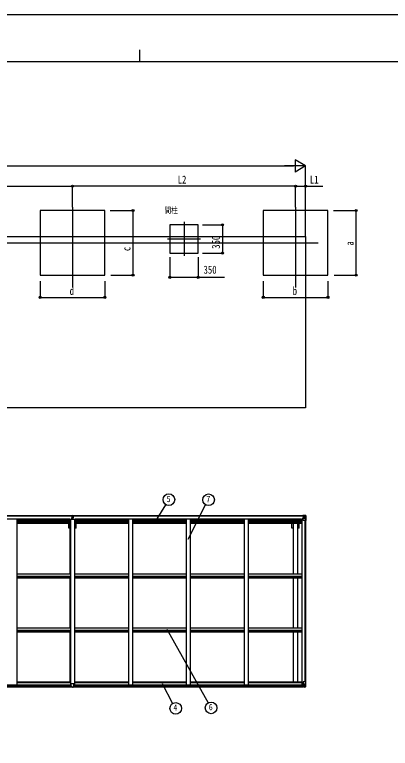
# Model space of a CAD drawing. Units: millimetres, scale not verified. Extents: x -12615 to 12615, y -8910 to 8910.
# Drawn here: x -1558 to 3090, y -163 to 8910 of the extents above; entities that cross this region are included whole.
import ezdxf
from ezdxf.enums import TextEntityAlignment as Align

# ---------------------------------------------------------------- set-up
doc = ezdxf.new("R2010")
doc.units = ezdxf.units.MM
doc.header["$LTSCALE"] = 40
for name, color, linetype in [('0-2_USER1', 3, 'Continuous'), ('0-3_YKK_12', 2, 'Continuous'), ('0-4_YKK_13', 4, 'Continuous'), ('0-5_YKK_A1', 4, 'Continuous'), ('0-6_YKK_D', 6, 'Continuous'), ('0-7_YKK_ZWAK', 7, 'Continuous')]:
    doc.layers.add(name, color=color, linetype=linetype)
doc.styles.add('ＭＳ ゴシック', font='')
doc.styles.get('ＭＳ ゴシック').set_extended_font_data('MS Gothic')

msp = doc.modelspace()

# ---------------------------------------------------------------- linework, layer by layer
at = {"layer": '0-3_YKK_12'}
for p, q in [((-841.89, 6529.27), (-841.89, 5534.1)), ((1918.11, 6529.27), (1918.11, 5534.1)), ((538.11, 6348.3), (538.11, 5925.68)), ((-3986.85, 6089.19), (2196.25, 6089.19)), ((334.38, 6136.99), (741.84, 6136.99))]:
    msp.add_line(p, q, dxfattribs=at)
at = {"layer": '0-4_YKK_13'}
for p, q in [((-850.39, 2685.84), (-843.39, 2685.91)), ((-850.39, 2684.47), (-843.39, 2684.41)), ((-850.39, 2672.79), (-850.39, 2683.97)), ((-848.39, 2716.91), (-843.55, 2717.2)), ((-848.39, 2713.9), (-848.39, 2716.91)), ((-843.39, 2714.21), (-848.39, 2713.9)), ((-848.39, 2712.41), (-848.39, 2713.9)), ((-848.39, 2712.41), (-848.39, 2711.21)), ((-848.39, 2711.21), (-848.39, 2710.96)), ((-848.39, 2711.21), (-847.39, 2711.19)), ((-848.39, 2710.96), (-848.39, 2700.88)), ((-848.39, 2710.96), (-847.39, 2710.94)), ((-848.39, 2700.15), (-848.39, 2700.88)), ((-848.39, 2700.88), (-847.39, 2700.86)), ((-848.39, 2700.15), (-847.39, 2700.15)), ((-848.39, 2700.15), (-848.39, 2685.86)), ((-847.39, 2711.41), (-843.39, 2711.41)), ((-847.39, 2709.57), (-847.39, 2711.41)), ((-847.39, 2709.57), (-843.39, 2709.5)), ((-847.39, 2705.97), (-847.39, 2709.57)), ((-847.39, 2705.97), (-843.39, 2705.91)), ((-847.39, 2685.87), (-847.39, 2705.97)), ((-847.39, 2697.74), (-843.39, 2697.7)), ((-843.55, 2717.2), (-841.89, 2717.3)), ((-841.89, 2714.3), (-843.39, 2714.21)), ((-843.39, 2711.41), (-843.39, 2714.21)), ((-843.39, 2711.41), (-843.39, 2695.58)), ((-843.39, 2700.69), (-840.39, 2700.69)), ((-843.39, 2693.62), (-843.39, 2695.58)), ((-843.39, 2693.62), (-840.39, 2693.62)), ((-843.39, 2683.98), (-843.39, 2693.62)), ((-843.39, 2683.98), (-840.39, 2683.98)), ((-843.39, 2676.91), (-843.39, 2683.98)), ((-843.39, 2676.91), (-840.39, 2676.91)), ((-843.39, 2676.91), (-843.39, 2672.79)), ((-841.89, 2717.3), (-841.89, 2714.3)), ((-835.39, 2713.9), (-841.89, 2714.3)), ((-840.39, 2711.41), (-836.39, 2711.41)), ((-840.39, 2711.41), (-840.39, 2695.58)), ((-840.39, 2709.5), (-836.39, 2709.5)), ((-840.39, 2697.7), (-836.39, 2697.7)), ((-840.39, 2693.62), (-840.39, 2695.58)), ((-840.39, 2683.98), (-840.39, 2693.62)), ((-833.39, 2685.34), (-840.39, 2685.41)), ((-840.39, 2676.91), (-840.39, 2683.98)), ((-840.39, 2676.91), (-840.39, 2672.79)), ((-836.39, 2709.5), (-836.39, 2711.41)), ((-836.39, 2711.16), (-835.39, 2711.17)), ((-836.39, 2710.91), (-835.39, 2710.92)), ((-836.39, 2685.87), (-836.39, 2705.91)), ((-836.39, 2700.83), (-835.39, 2700.84)), ((-836.39, 2700.15), (-835.39, 2700.15)), ((-835.39, 2712.41), (-835.39, 2713.9)), ((-835.39, 2712.41), (-835.39, 2711.17)), ((-835.39, 2700.15), (-835.39, 2700.84)), ((-835.39, 2700.15), (-835.39, 2685.86)), ((-833.39, 2684.47), (-833.39, 2685.34)), ((-833.39, 2672.79), (-833.39, 2683.97)), ((2004.11, 2711.84), (2004.11, 2712.76)), ((2005.11, 2711.84), (2004.11, 2711.84)), ((2004.11, 2711.84), (2004.11, 2710.27)), ((2004.11, 2710.16), (2004.11, 2710.27)), ((2005.11, 2712.76), (2005.11, 2711.84)), ((2010.11, 2711.84), (2005.11, 2711.84)), ((2005.61, 2689.01), (2006.61, 2689.02)), ((2005.61, 2672.79), (2005.61, 2689.01)), ((2006.61, 2687.28), (2005.61, 2687.29)), ((2005.61, 2677.14), (2010.11, 2677.14)), ((2010.66, 2689.05), (2006.61, 2689.02)), ((2010.31, 2715.34), (2008.62, 2714.91)), ((2010.11, 2710.23), (2010.11, 2711.84)), ((2010.11, 2710.23), (2020.11, 2710.14)), ((2010.11, 2655.14), (2010.11, 2688.24)), ((2034.11, 2680.81), (2010.11, 2680.81)), ((2010.31, 2715.34), (2010.61, 2715.34)), ((2010.61, 2715.34), (2010.61, 2714.91)), ((2021.29, 2690.78), (2010.94, 2689.13)), ((2010.94, 2688.5), (2021.29, 2690.15)), ((2010.94, 2689.13), (2010.94, 2688.5)), ((2041.27, 2654.14), (2011.11, 2654.14)), ((2012.11, 2712.1), (2020.11, 2712.1)), ((2012.11, 2712.07), (2020.11, 2712.07)), ((2015.61, 2717.54), (2022.11, 2717.14)), ((2015.61, 2716.65), (2015.61, 2717.54)), ((2022.11, 2716.26), (2015.61, 2716.65)), ((2015.61, 2716.14), (2015.61, 2716.65)), ((2015.61, 2716.14), (2015.61, 2715.73)), ((2015.61, 2715.73), (2020.61, 2715.64)), ((2015.61, 2715.73), (2015.61, 2714.91)), ((2016.61, 2690.04), (2016.61, 2710.01)), ((2020.5, 2709.77), (2016.61, 2709.77)), ((2016.61, 2706.14), (2020.61, 2706.14)), ((2016.61, 2697.94), (2020.61, 2697.94)), ((2020.11, 2712.1), (2020.11, 2710.14)), ((2020.11, 2711.07), (2020.61, 2711.07)), ((2020.12, 2710.14), (2020.11, 2710.14)), ((2020.12, 2709.98), (2020.12, 2710.14)), ((2020.61, 2711.43), (2022.11, 2711.43)), ((2020.61, 2707.9), (2022.11, 2707.9)), ((2020.61, 2694.34), (2022.11, 2694.34)), ((2021.29, 2690.15), (2021.29, 2690.78)), ((2022.11, 2691.04), (2022.11, 2717.14)), ((2022.11, 2717.02), (2034.11, 2716.24)), ((2023.11, 2707.9), (2022.11, 2707.9)), ((2034.11, 2707.9), (2022.11, 2707.9)), ((2034.11, 2694.34), (2022.11, 2694.34)), ((2028.63, 2700.7), (2028.63, 2699.74)), ((2036.44, 2707.84), (2034.11, 2707.9)), ((2034.11, 2694.34), (2036.44, 2694.37)), ((2034.11, 2694.34), (2034.11, 2694.34)), ((2040.72, 2681.02), (2034.11, 2680.81)), ((2034.2, 2716.24), (2042.13, 2715.76)), ((2036.44, 2694.37), (2036.44, 2707.84)), ((2040.72, 2681.02), (2036.58, 2693.11)), ((2037.3, 2711.35), (2040.03, 2715.02)), ((2041.27, 2714.79), (2041.27, 2714.72)), ((2041.27, 2654.14), (2041.27, 2714.72)), ((2043.17, 2715.85), (2043.17, 2715.85)), ((2043.17, 2715.81), (2043.17, 2715.85)), ((2044.11, 2714.85), (2044.11, 2714.81)), ((2010.11, 657.16), (2010.11, 624.06)), ((2044.11, 658.16), (2011.11, 658.16)), ((2041.27, 658.16), (2041.27, 597.58)), ((2044.11, 597.45), (2044.11, 658.16)), ((-858.39, 600.23), (-858.39, 632.55)), ((-858.39, 600.23), (-858.39, 600.19)), ((-826.39, 633.55), (-857.39, 633.55)), ((-848.39, 599.46), (-857.39, 599.52)), ((-835.39, 599.46), (-826.39, 599.52)), ((-825.39, 600.23), (-825.39, 632.55)), ((-825.39, 600.23), (-825.39, 600.19)), ((2005.61, 621.01), (2005.61, 600.85)), ((2015.61, 621.95), (2006.61, 621.92)), ((2006.61, 600.14), (2015.61, 600.08)), ((2034.11, 631.49), (2010.11, 631.49)), ((2010.94, 623.81), (2021.28, 622.15)), ((2010.94, 623.17), (2010.94, 623.81)), ((2018.59, 621.95), (2010.94, 623.17)), ((2022.11, 621.95), (2015.61, 621.95)), ((2015.61, 594.76), (2015.61, 600.71)), ((2021.28, 622.15), (2021.28, 621.95)), ((2022.11, 621.95), (2022.11, 595.16)), ((2022.11, 617.96), (2034.11, 617.96)), ((2034.11, 604.4), (2022.11, 604.4)), ((2022.11, 595.28), (2034.11, 596.06)), ((2029.59, 611.6), (2029.59, 612.56)), ((2040.72, 631.28), (2034.11, 631.49)), ((2034.11, 617.96), (2034.11, 617.96)), ((2034.11, 617.96), (2036.44, 617.93)), ((2036.44, 604.46), (2034.11, 604.4)), ((2034.2, 596.07), (2042.13, 596.54)), ((2036.44, 617.93), (2036.44, 604.46)), ((2040.72, 631.28), (2036.58, 619.2)), ((2037.3, 600.95), (2040.03, 597.28)), ((2041.27, 597.51), (2041.27, 597.58)), ((2043.17, 596.49), (2043.17, 596.45))]:
    msp.add_line(p, q, dxfattribs=at)
for points in [[(-843.39, 2685.41), (-850.39, 2685.34), (-850.39, 2685.84)], [(-843.39, 2683.91), (-850.39, 2683.97), (-850.39, 2684.47), (-850.39, 2685.34)], [(-841.89, 2717.3), (-835.39, 2716.91), (-835.39, 2713.9)], [(-840.39, 2705.91), (-836.39, 2705.91), (-836.39, 2709.5)], [(-840.39, 2685.91), (-833.39, 2685.84), (-833.39, 2685.34)], [(-840.39, 2684.41), (-833.39, 2684.47), (-833.39, 2683.97), (-840.39, 2683.91)], [(-835.39, 2711.17), (-835.39, 2710.92), (-835.39, 2700.84)], [(2010.11, 2710.23), (2010.11, 2710.22), (2004.11, 2710.27)], [(2005.11, 2710.11), (2020.11, 2709.98), (2020.12, 2709.98)], [(2006.61, 2689.02), (2006.61, 2687.28), (2010.11, 2687.26)], [(2020.11, 2711.07), (2012.11, 2711.07), (2012.11, 2712.76)], [(2015.61, 2716.14), (2020.61, 2716.14), (2020.61, 2690.68)], [(2043.17, 2715.85), (2034.11, 2716.41), (2022.11, 2717.14)], [(2027.67, 2702.62), (2026.71, 2702.62), (2026.71, 2701.66), (2027.67, 2701.66)], [(2029.59, 2703.58), (2029.59, 2704.54), (2028.63, 2704.54), (2028.63, 2703.58)], [(2028.63, 2699.74), (2029.59, 2699.74), (2029.59, 2700.7)], [(2030.55, 2701.66), (2031.51, 2701.66), (2031.51, 2702.62), (2030.55, 2702.62)], [(2044.11, 2714.81), (2044.11, 2654.14), (2041.27, 2654.14)], [(-841.89, 594.04), (-848.39, 594.43), (-848.39, 599.46)], [(-841.89, 594.04), (-835.39, 594.43), (-835.39, 599.46)], [(2005.61, 600.85), (2005.62, 600.74), (2015.61, 600.71)], [(2043.17, 596.45), (2034.11, 595.9), (2015.61, 594.76)], [(2027.67, 610.64), (2026.71, 610.64), (2026.71, 609.68), (2027.67, 609.68)], [(2029.59, 612.56), (2028.63, 612.56), (2028.63, 611.6)], [(2028.63, 608.72), (2028.63, 607.76), (2029.59, 607.76), (2029.59, 608.72)], [(2030.55, 609.68), (2031.51, 609.68), (2031.51, 610.64), (2030.55, 610.64)]]:
    msp.add_lwpolyline(points, dxfattribs=at)
for centre in [(2029.11, 2702.14), (2029.11, 610.16)]:
    msp.add_circle(centre, 5.3, dxfattribs=at)
for centre, radius, start, end in [((-847.39, 2712.41), 1, 180, 270), ((-836.39, 2712.41), 1, 270, 0), ((2004.97, 2717.8), 7.69, 263.56574, 271.03001), ((2011.05, 2688.2), 0.937, 96.73234, 177.67791), ((2011.05, 2687.57), 0.937, 96.73234, 177.67791), ((2011.11, 2655.14), 1, 180, 270), ((2020.11, 2712.6), 0.5, 270.00309, 0.00198), ((2020.11, 2712.57), 0.5, 269.99891, 359.99891), ((2020.11, 2709.64), 0.5, 359.95536, 89.47105), ((2020.1, 2709.47), 0.513, 358.95293, 88.11972), ((2021.18, 2691.71), 0.937, 276.73234, 357.67791), ((2021.18, 2691.08), 0.937, 276.73234, 357.67791), ((2027.67, 2703.58), 0.96, 270, 0), ((2027.67, 2700.7), 0.96, 0, 90), ((2030.55, 2703.58), 0.96, 180, 270), ((2030.55, 2700.7), 0.96, 90, 180), ((2039.98, 2714.85), 1.28, 357.54105, 48.82169), ((2041.96, 2728.46), 12.7, 264.89689, 270.75534), ((2043.11, 2714.85), 0.999, 0.04917, 86.5576), ((2043.11, 2714.85), 1, 359.99921, 86.49983), ((2043.11, 2714.81), 0.999, 0.04917, 86.5576), ((2011.11, 657.16), 1, 90, 180), ((-857.39, 632.55), 1, 90, 180), ((-826.39, 632.55), 1, 0, 90), ((2011.05, 624.74), 0.937, 182.32209, 263.26766), ((2011.05, 624.1), 0.937, 182.32209, 263.26766), ((2021.17, 621.22), 0.937, 50.93398, 83.26766), ((2027.67, 611.6), 0.96, 270, 0), ((2027.67, 608.72), 0.96, 0, 90), ((2030.55, 611.6), 0.96, 180, 270), ((2030.55, 608.72), 0.96, 90, 180), ((2039.98, 597.45), 1.28, 311.17831, 2.45895), ((2041.96, 583.84), 12.7, 89.24466, 95.10311), ((2043.11, 597.49), 0.999, 273.4424, 359.95083), ((2043.11, 597.45), 0.999, 273.4424, 359.95083), ((2043.11, 597.45), 1, 273.50017, 0.00079)]:
    msp.add_arc(centre, radius, start, end, dxfattribs=at)
for centre, major_axis, ratio, start_param, end_param in [((-1015.26, 2703.69), (171.87, 10.52), 0.017422, 6.2821194, 6.2831848), ((2115.86, 2707.9), (-81.75, 0), 0.061163, 6.2824128, 6.2831853), ((2039.31, 2707.76), (-0.03, 5), 0.573921, 0.7672717, 1.551125), ((2037.85, 2694.39), (0, 3), 0.468246, 1.5772882, 2.0127935), ((2040.98, 2712.83), (0.02, 3), 0.466854, 0.125683, 0.7596956), ((2040, 2683.37), (-0.85, 2.32), 0.403757, 3.0087805, 3.9744392), ((2041.17, 2715.93), (-2, 0.12), 0.060933, 2.0712557, 3.1453404), ((1842.17, 2728.16), (-201, 12.36), 0.060933, 3.1453404, 3.145839), ((-857.39, 600.23), (1, -0.012), 0.707053, 3.2044821, 4.7211143), ((-826.39, 600.23), (-1, -0.012), 0.707053, 1.562071, 3.0787032), ((2006.61, 621.01), (-1, -0.021), 0.906239, 4.6936843, 6.2644806), ((2006.61, 600.84), (-1, 0.012), 0.707053, 0.1587743, 1.5795216), ((2115.86, 604.4), (-81.75, 0), 0.061163, 0, 0.0007725), ((2039.31, 604.54), (-0.03, -5), 0.573921, 4.7320603, 5.5159136), ((2037.85, 617.91), (0, -3), 0.468246, 4.2703918, 4.7058971), ((2040.98, 599.47), (0.02, -3), 0.466854, 5.5234897, 6.1575023), ((2040, 628.93), (-0.85, -2.32), 0.403757, 2.3087461, 3.2744049), ((2041.17, 596.37), (-2, -0.12), 0.060933, 3.1378449, 4.2119296), ((1842.17, 584.14), (-201, -12.36), 0.060933, 3.1373463, 3.1378449)]:
    msp.add_ellipse(centre, major_axis=major_axis, ratio=ratio, start_param=start_param, end_param=end_param, dxfattribs=at)
at = {"layer": '0-5_YKK_A1'}
for p, q in [((-6589.89, 6166.99), (2042.11, 6166.99)), ((2042.11, 6166.99), (2042.11, 4048.61)), ((2042.11, 4048.61), (-6589.89, 4048.61)), ((-3704.39, 2714.91), (-848.39, 2714.91)), ((-3704.39, 2712.76), (-848.39, 2712.76)), ((-3673.39, 2674.62), (-874.39, 2674.62)), ((-1532.89, 2674.61), (-1532.89, 622.14)), ((-1532.89, 2659.11), (-866.89, 2659.11)), ((-1532.89, 2650.71), (-866.89, 2650.71)), ((-1532.89, 2642.52), (-866.89, 2642.52)), ((-1532.89, 2638.59), (-866.89, 2638.59)), ((-1532.89, 2633.51), (-866.89, 2633.51)), ((-874.39, 2659.11), (-874.39, 2674.62)), ((-866.89, 2672.79), (-866.89, 622.14)), ((-866.89, 2672.79), (-816.89, 2672.79)), ((-835.39, 2714.91), (2020.61, 2714.91)), ((-835.39, 2712.76), (2020.61, 2712.76)), ((-816.89, 2672.79), (-816.89, 622.14)), ((-816.89, 2659.11), (-150.89, 2659.11)), ((-816.89, 2650.71), (-150.89, 2650.71)), ((-816.89, 2642.52), (-150.89, 2642.52)), ((-816.89, 2638.59), (-150.89, 2638.59)), ((-816.89, 2633.51), (-150.89, 2633.51)), ((-809.39, 2659.11), (-809.39, 2674.62)), ((-809.39, 2674.62), (1989.61, 2674.62)), ((-150.89, 2674.61), (-150.89, 622.14)), ((-100.89, 2674.61), (-100.89, 622.14)), ((-100.89, 2659.11), (565.11, 2659.11)), ((-100.89, 2650.71), (565.11, 2650.71)), ((-100.89, 2642.52), (565.11, 2642.52)), ((-100.89, 2638.59), (565.11, 2638.59)), ((-100.89, 2633.51), (565.11, 2633.51)), ((565.11, 2674.61), (565.11, 622.14)), ((615.11, 2674.61), (615.11, 622.14)), ((615.11, 2659.11), (1281.11, 2659.11)), ((615.11, 2650.71), (1281.11, 2650.71)), ((615.11, 2642.52), (1281.11, 2642.52)), ((615.11, 2638.59), (1281.11, 2638.59)), ((615.11, 2633.51), (1281.11, 2633.51)), ((1281.11, 2674.61), (1281.11, 622.14)), ((1331.11, 2674.61), (1331.11, 622.14)), ((1331.11, 2659.11), (1997.11, 2659.11)), ((1331.11, 2650.71), (1997.11, 2650.71)), ((1331.11, 2642.52), (1997.11, 2642.52)), ((1331.11, 2638.59), (1997.11, 2638.59)), ((1331.11, 2633.51), (1997.11, 2633.51)), ((1989.61, 2659.11), (1989.61, 2674.62)), ((1997.11, 2672.79), (1997.11, 622.14)), ((1997.11, 2672.79), (2010.11, 2672.79)), ((2032.41, 2654.14), (2032.41, 658.16)), ((2042.11, 2654.14), (2042.11, 658.16)), ((-1532.89, 2620.5), (-866.89, 2620.5)), ((-887.09, 2558.91), (-887.09, 2620.5)), ((-869.39, 2558.91), (-887.09, 2558.91)), ((-869.39, 1993.85), (-869.39, 2620.5)), ((-816.89, 2620.5), (-150.89, 2620.5)), ((-814.39, 1993.85), (-814.39, 2620.5)), ((-796.69, 2558.91), (-814.39, 2558.91)), ((-796.69, 2558.91), (-796.69, 2620.5)), ((-100.89, 2620.5), (565.11, 2620.5)), ((615.11, 2620.5), (1281.11, 2620.5)), ((1331.11, 2620.5), (1997.11, 2620.5)), ((1872.91, 2558.91), (1872.91, 2620.5)), ((1890.61, 2558.91), (1872.91, 2558.91)), ((1890.61, 1993.85), (1890.61, 2620.5)), ((1945.61, 1993.85), (1945.61, 2620.5)), ((1963.31, 2558.91), (1945.61, 2558.91)), ((1963.31, 2558.91), (1963.31, 2620.5)), ((-1532.86, 1993.85), (-866.89, 1993.85)), ((-1532.86, 1964.11), (-866.89, 1964.11)), ((-1532.86, 1959.56), (-866.89, 1959.56)), ((-1532.86, 1946.55), (-866.89, 1946.55)), ((-869.39, 1326.85), (-869.39, 1946.55)), ((-816.86, 1993.85), (-150.89, 1993.85)), ((-816.86, 1964.11), (-150.89, 1964.11)), ((-816.86, 1959.56), (-150.89, 1959.56)), ((-816.86, 1946.55), (-150.89, 1946.55)), ((-814.39, 1326.85), (-814.39, 1946.55)), ((-100.86, 1993.85), (565.11, 1993.85)), ((-100.86, 1964.11), (565.11, 1964.11)), ((-100.86, 1959.56), (565.11, 1959.56)), ((-100.86, 1946.55), (565.11, 1946.55)), ((615.14, 1993.85), (1281.11, 1993.85)), ((615.14, 1964.11), (1281.11, 1964.11)), ((615.14, 1959.56), (1281.11, 1959.56)), ((615.14, 1946.55), (1281.11, 1946.55)), ((1331.14, 1993.85), (1997.11, 1993.85)), ((1331.14, 1964.11), (1997.11, 1964.11)), ((1331.14, 1959.56), (1997.11, 1959.56)), ((1331.14, 1946.55), (1997.11, 1946.55)), ((1890.61, 1326.85), (1890.61, 1946.55)), ((1945.61, 1326.85), (1945.61, 1946.55)), ((-1532.86, 1326.85), (-866.89, 1326.85)), ((-1532.86, 1297.12), (-866.89, 1297.12)), ((-1532.86, 1292.57), (-866.89, 1292.57)), ((-1532.86, 1279.56), (-866.89, 1279.56)), ((-869.39, 658.31), (-869.39, 1279.56)), ((-816.86, 1326.85), (-150.89, 1326.85)), ((-816.86, 1297.12), (-150.89, 1297.12)), ((-816.86, 1292.57), (-150.89, 1292.57)), ((-816.86, 1279.56), (-150.89, 1279.56)), ((-814.39, 658.31), (-814.39, 1279.56)), ((-100.86, 1326.85), (565.11, 1326.85)), ((-100.86, 1297.12), (565.11, 1297.12)), ((-100.86, 1292.57), (565.11, 1292.57)), ((-100.86, 1279.56), (565.11, 1279.56)), ((615.14, 1326.85), (1281.11, 1326.85)), ((615.14, 1297.12), (1281.11, 1297.12)), ((615.14, 1292.57), (1281.11, 1292.57)), ((615.14, 1279.56), (1281.11, 1279.56)), ((1331.14, 1326.85), (1997.11, 1326.85)), ((1331.14, 1297.12), (1997.11, 1297.12)), ((1331.14, 1292.57), (1997.11, 1292.57)), ((1331.14, 1279.56), (1997.11, 1279.56)), ((1890.61, 658.31), (1890.61, 1279.56)), ((1945.61, 658.31), (1945.61, 1279.56)), ((-1532.89, 658.31), (-866.89, 658.31)), ((-1532.89, 649.97), (-866.89, 649.97)), ((-816.89, 658.31), (-150.89, 658.31)), ((-816.89, 649.97), (-150.89, 649.97)), ((-100.89, 658.31), (565.11, 658.31)), ((-100.89, 649.97), (565.11, 649.97)), ((615.11, 658.31), (1281.11, 658.31)), ((615.11, 649.97), (1281.11, 649.97)), ((1331.11, 658.31), (1997.11, 658.31)), ((1331.11, 649.97), (1997.11, 649.97)), ((-3699.39, 596.36), (-848.39, 596.36)), ((-3689.39, 622.14), (-858.39, 622.14)), ((-3689.39, 619.88), (-858.39, 619.88)), ((-3689.39, 604.26), (-858.39, 604.26)), ((-835.39, 596.36), (2015.61, 596.36)), ((-825.39, 622.14), (2017.38, 622.14)), ((-825.39, 619.88), (2005.61, 619.88)), ((-825.39, 604.26), (2005.61, 604.26))]:
    msp.add_line(p, q, dxfattribs=at)
for points in [[(-1241.89, 5689.19), (-441.89, 5689.19), (-441.89, 6489.19), (-1241.89, 6489.19)], [(1518.11, 5689.19), (2318.11, 5689.19), (2318.11, 6489.19), (1518.11, 6489.19)], [(363.11, 5961.99), (713.11, 5961.99), (713.11, 6311.99), (363.11, 6311.99)]]:
    msp.add_lwpolyline(points, close=True, dxfattribs=at)
at = {"layer": '0-6_YKK_D'}
for p, q in [((2042.11, 7039.19), (1912.21, 7114.19)), ((1912.21, 7114.19), (1912.21, 6964.19)), ((-6439.89, 7039.19), (1892.11, 7039.19)), ((2042.11, 7039.19), (1782.3, 7039.19)), ((2042.11, 7039.19), (1912.21, 6964.19)), ((2042.11, 6167.99), (2042.11, 7040.19)), ((-3705.89, 6789.19), (-841.89, 6789.19)), ((-841.89, 6530.27), (-841.89, 6790.19)), ((-841.89, 6529.27), (-841.89, 6790.19)), ((1918.11, 6789.19), (-841.89, 6789.19)), ((1918.11, 6529.27), (1918.11, 6790.19)), ((1918.11, 6530.27), (1918.11, 6790.19)), ((2042.11, 6216.99), (2042.11, 6790.19)), ((-374.73, 6489.19), (-92.78, 6489.19)), ((-93.78, 5689.19), (-93.78, 6489.19)), ((2385.27, 6489.19), (2667.22, 6489.19)), ((2666.22, 5689.19), (2666.22, 6489.19)), ((764.11, 6311.99), (1014.11, 6311.99)), ((1013.11, 6311.99), (1013.11, 5961.99)), ((363.11, 5910.99), (363.11, 5660.99)), ((713.11, 5910.99), (713.11, 5660.99)), ((764.11, 5961.99), (1014.11, 5961.99)), ((-366.89, 5689.19), (-92.78, 5689.19)), ((2393.11, 5689.19), (2667.22, 5689.19)), ((-1241.89, 5614.99), (-1241.89, 5413.19)), ((-441.89, 5615.17), (-441.89, 5413.19)), ((1518.11, 5614.99), (1518.11, 5413.19)), ((2318.11, 5615.17), (2318.11, 5413.19)), ((-1241.89, 5414.19), (-441.89, 5414.19)), ((1518.11, 5414.19), (2318.11, 5414.19)), ((204.32, 2676.16), (313.53, 2850.21)), ((589.28, 2424.48), (802.23, 2850.14)), ((326.39, 1310.26), (834.99, 398.79)), ((268.66, 636.72), (395.84, 391.32))]:
    msp.add_line(p, q, dxfattribs=at)
for points in [[(1918.11, 6789.19), (2042.11, 6789.19), (2254.84, 6789.19)], [(363.11, 5661.99), (713.11, 5661.99), (1038.91, 5661.99)]]:
    msp.add_lwpolyline(points, dxfattribs=at)
for centre, radius in [((-841.89, 6789.19), 12.75), ((-841.89, 6789.19), 12.75), ((1918.11, 6789.19), 12.75), ((1918.11, 6789.19), 12.75), ((2042.11, 6789.19), 12.75), ((-93.78, 6489.19), 12.75), ((2666.22, 6489.19), 12.75), ((1013.11, 6311.99), 12.75), ((1013.11, 5961.99), 12.75), ((-93.78, 5689.19), 12.75), ((363.11, 5661.99), 12.75), ((713.11, 5661.99), 12.75), ((2666.22, 5689.19), 12.75), ((-1241.89, 5414.19), 12.75), ((-441.89, 5414.19), 12.75), ((1518.11, 5414.19), 12.75), ((2318.11, 5414.19), 12.75), ((350.06, 2912.26), 72), ((841.51, 2910.48), 72), ((434.91, 330.84), 72), ((872.54, 337.36), 72)]:
    msp.add_circle(centre, radius, dxfattribs=at)
at = {"layer": '0-7_YKK_ZWAK'}
for p, q in [((-14.94, 8475), (-14.94, 8325)), ((11685.06, 8325), (-11714.94, 8325))]:
    msp.add_line(p, q, dxfattribs=at)
msp.add_lwpolyline([(-12615, -8910), (12615, -8910), (12615, 8910), (-12615, 8910)], close=True, dxfattribs=at)

# ---------------------------------------------------------------- texts
at = {"layer": '0-2_USER1', "style": 'ＭＳ ゴシック', "width": 0.8}
msp.add_text('間柱', height=74.23, dxfattribs=at).set_placement((294.25, 6431.65), align=Align.BOTTOM_LEFT)
at = {"layer": '0-6_YKK_D', "style": 'ＭＳ ゴシック', "width": 0.8}
for s, height, p in [('L2', 98.97, (458.91, 6790.86)), ('L1', 98.97, (2094.78, 6790.86)), ('350', 98.97, (779.11, 5676.99)), ('d', 98.97, (-877.89, 5415.52)), ('b', 98.97, (1882.11, 5415.52)), ('5', 79.18, (321.26, 2858.26)), ('7', 79.18, (812.71, 2856.48)), ('4', 79.18, (406.11, 276.84)), ('6', 79.18, (843.74, 283.36))]:
    msp.add_text(s, height=height, dxfattribs=at).set_placement(p, align=Align.BOTTOM_LEFT)
for s, p in [('350', (1011.11, 6014.59)), ('a', (2664.55, 6053.19)), ('c', (-95.78, 5986.22))]:
    msp.add_text(s, height=98.97, rotation=90, dxfattribs=at).set_placement(p, align=Align.BOTTOM_LEFT)

doc.saveas('drawing.dxf')
